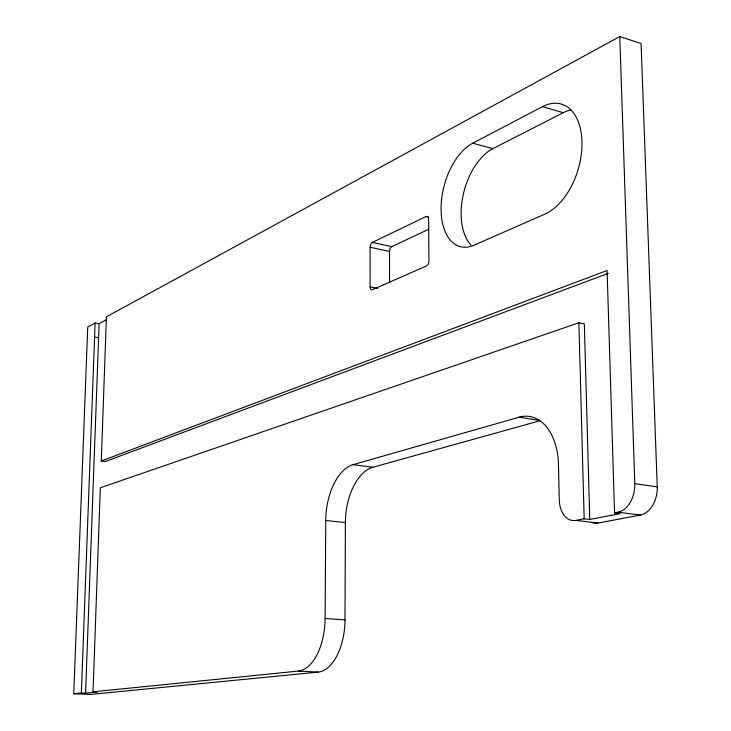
<?xml version="1.0" encoding="UTF-8"?>
<svg xmlns="http://www.w3.org/2000/svg" width="731" height="731" viewBox="0 0 731 731"><rect width="100%" height="100%" fill="white"/><g stroke="black" fill="none" stroke-linecap="round" stroke-linejoin="round"><path stroke-width="1.1" d="M426.146 216.486A4.185 2.312 -76.4 0 1 428.631 219.245L428.923 260.876A4.194 2.348 -77.3 0 1 426.475 265.956L372.326 289.732A3.993 2.138 -78.4 0 1 370.087 286.917L370.114 247.242A3.984 2.111 -77.6 0 1 372.344 242.418L426.146 216.486L428.357 217.006M106.689 319.575L99.124 323.678L95.112 323.001L87.738 327.031L73.758 693.765L90.47 694.45L318.186 672.109A48.31 25.676 -86.1 0 0 344.986 619.934L345.37 522.628A49.891 27.824 -83.7 0 1 372.865 467.273L540.501 420.599M519.138 417.182A57.968 36.669 -82.2 0 1 558.457 464.487L559.288 499.803A24.297 16.1 -82.7 0 0 575.964 520.399L584.16 518.8L589.743 519.485L584.343 323.87L578.897 322.764L100.321 487.796L93.038 691.818L298.486 671.067A48.666 25.366 -86 0 0 325.121 618.472L325.752 520.472A50.275 27.504 -83.7 0 1 353.073 464.66L519.138 417.182L539.377 420.416M608.302 273.357L105.41 461.499L101.28 460.996L106.424 316.825L619.778 36.55L641.078 43.513L657.242 486.855A24.836 17.279 -82.2 0 1 640.429 515.044L598.049 523.076A24.077 16.237 -82.8 0 1 591.745 522.455M73.758 693.765L81.36 692.997L95.112 323.001M81.36 692.997L85.582 693.171L99.124 323.678M542.448 106.68A58.215 34.732 -73.3 0 1 581.977 141.951A58.215 34.732 -73.3 0 1 544.887 214.11L474.044 245.205A54.679 31.205 -75.2 0 1 441.058 209.788A54.679 31.205 -75.2 0 1 472.71 143.23L542.448 106.68L563.263 112.675A57.731 35.061 -73 0 1 570.865 109.897M470.956 245.113A54.231 31.524 -75 0 1 463.363 194.044A54.231 31.524 -75 0 1 492.95 148.612L563.263 112.675M372.344 242.418L391.77 246.649L428.668 229.306M101.28 460.996L607.095 270.516L614.57 512.879L620.199 513.591L589.743 519.485M614.57 512.879L618.033 512.203L640.429 515.044M85.582 693.171L97.305 691.992L93.038 691.818M298.486 671.067L318.186 672.109M325.121 618.472L344.986 619.934M325.752 520.472L345.37 522.628M575.964 520.399L598.049 523.076M353.073 464.66L372.865 467.273M618.033 512.203A25.073 17.151 -82.2 0 0 634.791 483.721L657.242 486.855M94.591 337.137L98.603 337.795M370.087 286.917L377.68 288.443M370.114 247.242L389.532 251.427A3.947 2.138 -77.5 0 1 391.77 246.649M472.71 143.23L492.95 148.612M619.778 36.55L634.791 483.721M578.897 322.764L584.16 518.8M389.532 251.427L389.586 282.952"/></g></svg>
